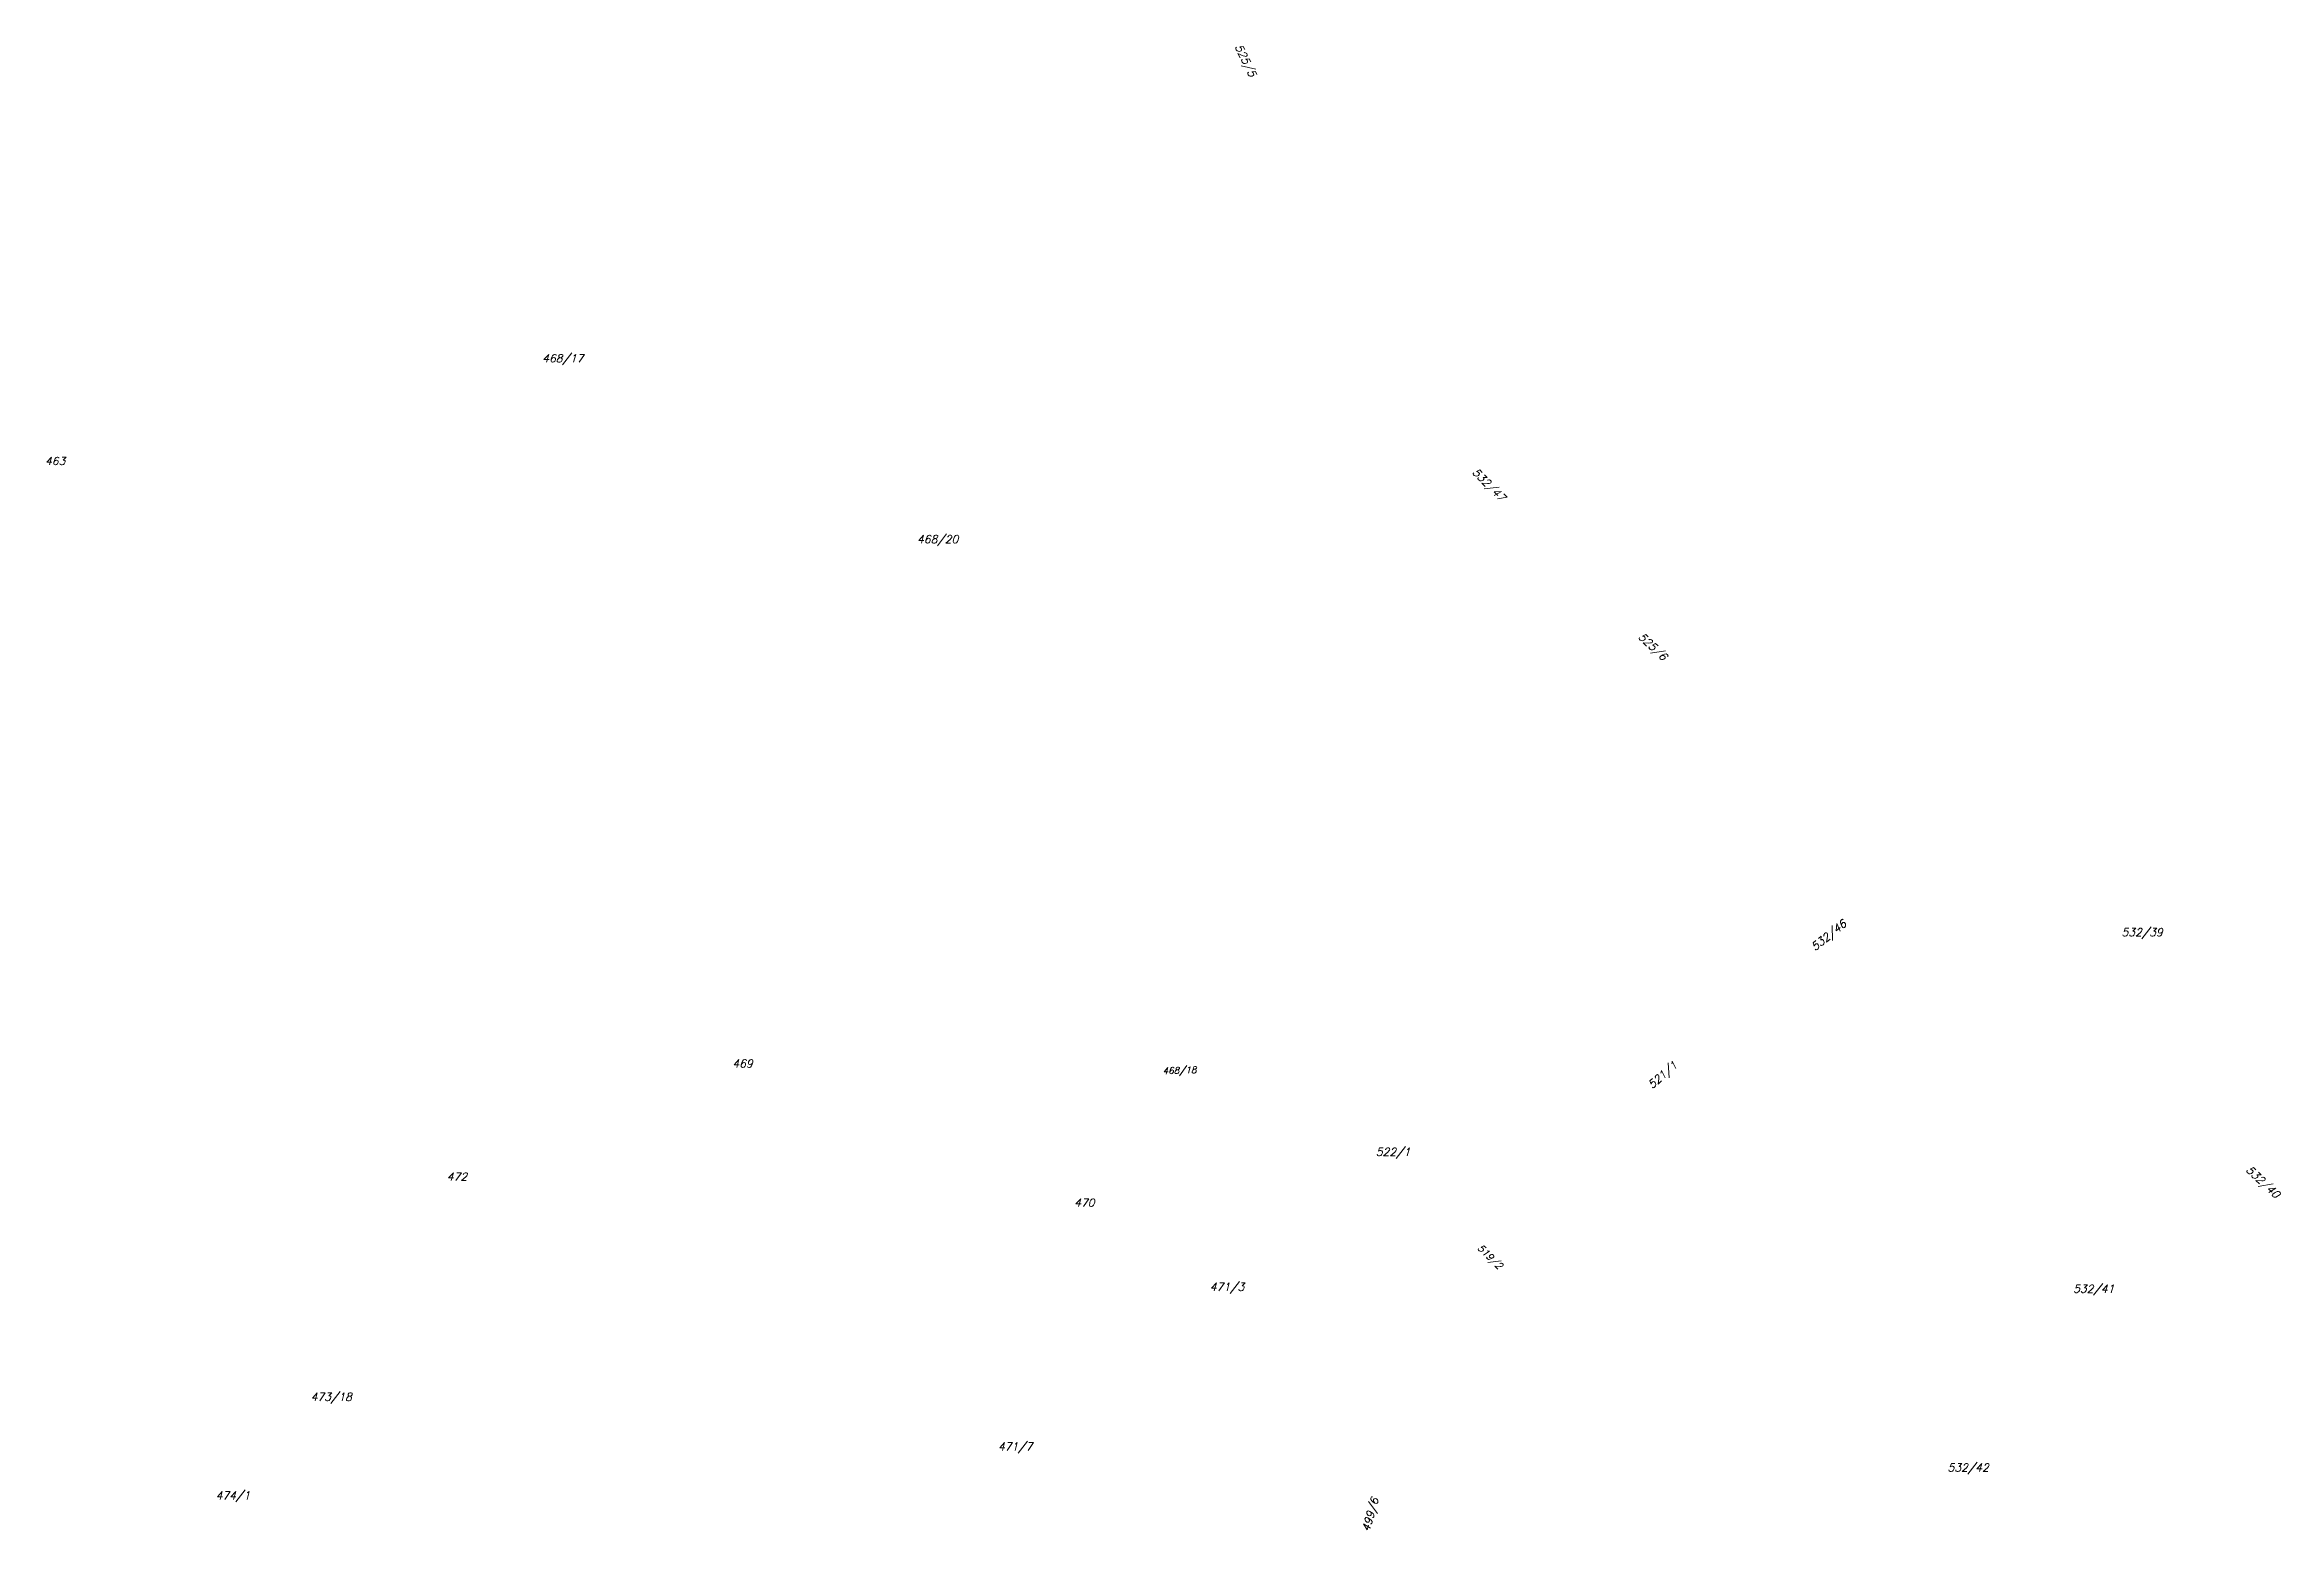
# Model space of a CAD drawing. Header units: millimetres. Extents: x -626413 to -622762, y -1174800 to -1172001.
# Drawn here: x -625458.2 to -624975.9, y -1173078.1 to -1172756.9 of the extents above; entities that cross this region are included whole.
import ezdxf
from ezdxf.enums import TextEntityAlignment as Align

# ---------------------------------------------------------------- set-up
doc = ezdxf.new("R2010")
doc.units = ezdxf.units.MM
doc.layers.add('Dobrinsko_parcelní čísla', color=7, linetype='Continuous', lineweight=0)
doc.styles.add('Style-ITALICS', font='ITALICS.shx')

msp = doc.modelspace()

# ---------------------------------------------------------------- texts
at = {"layer": 'Dobrinsko_parcelní čísla', "color": 7, "linetype": 'Continuous', "lineweight": 0, "style": 'Style-ITALICS'}
for s, height, rotation, p in [('525/5', 1.7, 296, (-625198.11, -1172764.02)), ('532/47', 1.7, 315, (-625143.91, -1172855.65)), ('525/6', 1.7, 317, (-625108.95, -1172890.01)), ('532/46', 1.7, 39, (-625069.14, -1172947.07)), ('521/1', 1.7, 41, (-625105.62, -1172977.56)), ('468/18', 1.4, 2, (-625209.57, -1172978.94)), ('532/40', 1.7, 317, (-624976.69, -1173006.11)), ('519/2', 1.5, 316, (-625144.38, -1173021.42)), ('499/6', 1.7, 74, (-625170.24, -1173070.98))]:
    msp.add_text(s, height=height, rotation=rotation, dxfattribs=at).set_placement(p, align=Align.RIGHT)
for s, p in [('468/17', (-625341.92, -1172825.48)), ('463', (-625453.77, -1172847.65)), ('468/20', (-625261, -1172864.55)), ('532/39', (-625001.02, -1172949.41)), ('469', (-625305.38, -1172977.76)), ('522/1', (-625163.44, -1172996.83)), ('472', (-625367.03, -1173002.18)), ('470', (-625231.6, -1173007.8)), ('471/3', (-625199.27, -1173025.98)), ('532/41', (-625011.46, -1173026.39)), ('473/18', (-625391.91, -1173049.72)), ('471/7', (-625245.01, -1173060.46)), ('532/42', (-625038.57, -1173064.99)), ('474/1', (-625413.87, -1173071.01))]:
    msp.add_text(s, height=1.7, dxfattribs=at).set_placement(p, align=Align.RIGHT)

doc.saveas('drawing.dxf')
